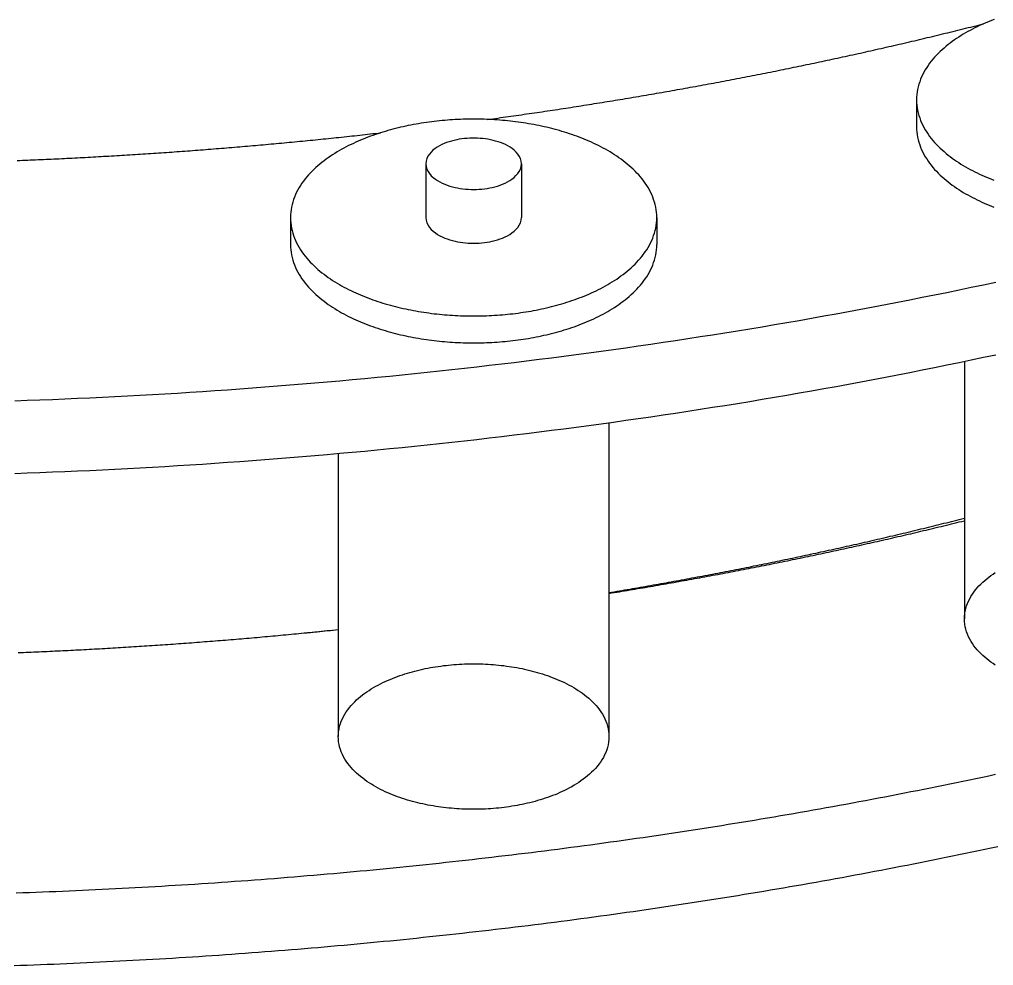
# Model space of a CAD drawing. Header units: millimetres. Extents: x 0 to 841, y 0 to 594.
# Drawn here: x 344.89 to 389.48, y 237.14 to 280.43 of the extents above; entities that cross this region are included whole.
import ezdxf

# ---------------------------------------------------------------- set-up
doc = ezdxf.new("R2010")
doc.units = ezdxf.units.MM
doc.layers.add('FINA', color=7, linetype='CONTINUOUS', lineweight=25)

msp = doc.modelspace()

# ---------------------------------------------------------------- linework, layer by layer
at = {"layer": 'FINA'}
for points in [[(366.318, 275.854), (366.437, 275.87), (366.556, 275.886), (366.676, 275.903), (366.795, 275.919), (366.915, 275.936), (367.034, 275.952), (367.153, 275.969), (367.273, 275.986), (367.392, 276.002), (367.511, 276.019), (367.631, 276.036), (367.75, 276.053), (367.869, 276.07), (367.989, 276.088), (368.108, 276.105), (368.227, 276.122), (368.346, 276.139), (368.466, 276.157), (368.585, 276.174), (368.704, 276.192), (368.823, 276.209), (368.943, 276.227), (369.062, 276.245), (369.181, 276.263), (369.3, 276.28), (369.419, 276.298), (369.538, 276.316), (369.658, 276.335), (369.777, 276.353), (369.896, 276.371), (370.015, 276.389), (370.134, 276.407), (370.253, 276.426), (370.372, 276.444), (370.491, 276.463), (370.61, 276.481), (370.729, 276.5), (370.849, 276.519), (370.968, 276.538), (371.087, 276.557), (371.206, 276.576), (371.325, 276.595), (371.444, 276.614), (371.563, 276.633), (371.682, 276.652), (371.801, 276.671), (371.92, 276.691), (372.038, 276.71), (372.157, 276.729), (372.276, 276.749), (372.395, 276.769), (372.514, 276.788), (372.633, 276.808), (372.752, 276.828), (372.871, 276.848), (372.99, 276.868), (373.108, 276.888), (373.227, 276.908), (373.346, 276.928), (373.465, 276.948), (373.584, 276.969), (373.702, 276.989), (373.821, 277.009), (373.94, 277.03), (374.059, 277.05), (374.177, 277.071), (374.296, 277.092), (374.415, 277.112), (374.534, 277.133), (374.652, 277.154), (374.771, 277.175), (374.89, 277.196), (375.008, 277.217), (375.127, 277.238), (375.246, 277.26), (375.364, 277.281), (375.483, 277.302), (375.601, 277.324), (375.72, 277.345), (375.839, 277.367), (375.957, 277.389), (376.076, 277.41), (376.194, 277.432), (376.313, 277.454), (376.431, 277.476), (376.55, 277.498), (376.668, 277.52), (376.787, 277.542), (376.905, 277.564), (377.023, 277.587), (377.142, 277.609), (377.26, 277.631), (377.379, 277.654), (377.497, 277.676), (377.615, 277.699), (377.734, 277.722), (377.852, 277.744), (377.971, 277.767), (378.089, 277.79), (378.207, 277.813), (378.325, 277.836), (378.444, 277.859), (378.562, 277.882), (378.68, 277.906), (378.798, 277.929), (378.917, 277.952), (379.035, 277.976), (379.153, 277.999), (379.271, 278.023), (379.389, 278.047), (379.508, 278.07), (379.626, 278.094), (379.744, 278.118), (379.862, 278.142), (379.98, 278.166), (380.098, 278.19), (380.216, 278.214), (380.334, 278.239), (380.452, 278.263), (380.57, 278.287), (380.688, 278.312), (380.806, 278.336), (380.924, 278.361), (381.042, 278.385), (381.16, 278.41), (381.278, 278.435), (381.396, 278.46), (381.514, 278.485), (381.632, 278.51), (381.75, 278.535), (381.868, 278.56), (381.986, 278.585), (382.103, 278.61), (382.221, 278.636), (382.339, 278.661), (382.457, 278.687), (382.575, 278.712), (382.692, 278.738), (382.81, 278.764), (382.928, 278.789), (383.046, 278.815), (383.163, 278.841), (383.281, 278.867), (383.399, 278.893), (383.516, 278.919), (383.634, 278.945), (383.751, 278.972), (383.869, 278.998), (383.987, 279.025), (384.104, 279.051), (384.222, 279.078), (384.339, 279.104), (384.457, 279.131), (384.574, 279.158), (384.692, 279.185), (384.809, 279.212), (384.927, 279.239), (385.044, 279.266), (385.162, 279.293), (385.279, 279.32), (385.396, 279.347), (385.514, 279.375), (385.631, 279.402), (385.748, 279.43), (385.866, 279.457), (385.983, 279.485), (386.1, 279.513), (386.218, 279.54), (386.335, 279.568), (386.452, 279.596), (386.569, 279.624), (386.686, 279.652), (386.804, 279.68), (386.921, 279.709), (387.038, 279.737), (387.155, 279.765), (387.272, 279.794), (387.389, 279.822), (387.506, 279.851), (387.623, 279.88), (387.74, 279.908), (387.857, 279.937), (387.974, 279.966), (388.091, 279.995), (388.208, 280.024), (388.325, 280.053), (388.442, 280.082), (388.559, 280.112), (388.676, 280.141), (388.793, 280.17), (388.91, 280.2), (389.027, 280.229)], [(366.318, 275.854), (366.437, 275.87), (366.556, 275.886), (366.676, 275.903), (366.795, 275.919), (366.915, 275.936), (367.034, 275.952), (367.153, 275.969), (367.273, 275.986), (367.392, 276.002), (367.511, 276.019), (367.631, 276.036), (367.75, 276.053), (367.869, 276.07), (367.989, 276.088), (368.108, 276.105), (368.227, 276.122), (368.346, 276.139), (368.466, 276.157), (368.585, 276.174), (368.704, 276.192), (368.823, 276.209), (368.943, 276.227), (369.062, 276.245), (369.181, 276.263), (369.3, 276.28), (369.419, 276.298), (369.538, 276.316), (369.658, 276.335), (369.777, 276.353), (369.896, 276.371), (370.015, 276.389), (370.134, 276.407), (370.253, 276.426), (370.372, 276.444), (370.491, 276.463), (370.61, 276.481), (370.729, 276.5), (370.849, 276.519), (370.968, 276.538), (371.087, 276.557), (371.206, 276.576), (371.325, 276.595), (371.444, 276.614), (371.563, 276.633), (371.682, 276.652), (371.801, 276.671), (371.92, 276.691), (372.038, 276.71), (372.157, 276.729), (372.276, 276.749), (372.395, 276.769), (372.514, 276.788), (372.633, 276.808), (372.752, 276.828), (372.871, 276.848), (372.99, 276.868), (373.108, 276.888), (373.227, 276.908), (373.346, 276.928), (373.465, 276.948), (373.584, 276.969), (373.702, 276.989), (373.821, 277.009), (373.94, 277.03), (374.059, 277.05), (374.177, 277.071), (374.296, 277.092), (374.415, 277.112), (374.534, 277.133), (374.652, 277.154), (374.771, 277.175), (374.89, 277.196), (375.008, 277.217), (375.127, 277.238), (375.246, 277.26), (375.364, 277.281), (375.483, 277.302), (375.601, 277.324), (375.72, 277.345), (375.839, 277.367), (375.957, 277.389), (376.076, 277.41), (376.194, 277.432), (376.313, 277.454), (376.431, 277.476), (376.55, 277.498), (376.668, 277.52), (376.787, 277.542), (376.905, 277.564), (377.023, 277.587), (377.142, 277.609), (377.26, 277.631), (377.379, 277.654), (377.497, 277.676), (377.615, 277.699), (377.734, 277.722), (377.852, 277.744), (377.971, 277.767), (378.089, 277.79), (378.207, 277.813), (378.325, 277.836), (378.444, 277.859), (378.562, 277.882), (378.68, 277.906), (378.798, 277.929), (378.917, 277.952), (379.035, 277.976), (379.153, 277.999), (379.271, 278.023), (379.389, 278.047), (379.508, 278.07), (379.626, 278.094), (379.744, 278.118), (379.862, 278.142), (379.98, 278.166), (380.098, 278.19), (380.216, 278.214), (380.334, 278.239), (380.452, 278.263), (380.57, 278.287), (380.688, 278.312), (380.806, 278.336), (380.924, 278.361), (381.042, 278.385), (381.16, 278.41), (381.278, 278.435), (381.396, 278.46), (381.514, 278.485), (381.632, 278.51), (381.75, 278.535), (381.868, 278.56), (381.986, 278.585), (382.103, 278.61), (382.221, 278.636), (382.339, 278.661), (382.457, 278.687), (382.575, 278.712), (382.692, 278.738), (382.81, 278.764), (382.928, 278.789), (383.046, 278.815), (383.163, 278.841), (383.281, 278.867), (383.399, 278.893), (383.516, 278.919), (383.634, 278.945), (383.751, 278.972), (383.869, 278.998), (383.987, 279.025), (384.104, 279.051), (384.222, 279.078), (384.339, 279.104), (384.457, 279.131), (384.574, 279.158), (384.692, 279.185), (384.809, 279.212), (384.927, 279.239), (385.044, 279.266), (385.162, 279.293), (385.279, 279.32), (385.396, 279.347), (385.514, 279.375), (385.631, 279.402), (385.748, 279.43), (385.866, 279.457), (385.983, 279.485), (386.1, 279.513), (386.218, 279.54), (386.335, 279.568), (386.452, 279.596), (386.569, 279.624), (386.686, 279.652), (386.804, 279.68), (386.921, 279.709), (387.038, 279.737), (387.155, 279.765), (387.272, 279.794), (387.389, 279.822), (387.506, 279.851), (387.623, 279.88), (387.74, 279.908), (387.857, 279.937), (387.974, 279.966), (388.091, 279.995), (388.208, 280.024), (388.325, 280.053), (388.442, 280.082), (388.559, 280.112), (388.676, 280.141), (388.793, 280.17), (388.91, 280.2), (389.027, 280.229)], [(389.509, 280.427), (389.396, 280.383), (389.285, 280.339), (389.173, 280.293), (389.063, 280.245), (388.953, 280.196), (388.843, 280.146), (388.734, 280.094), (388.626, 280.041), (388.519, 279.987), (388.413, 279.93), (388.307, 279.872), (388.202, 279.813), (388.099, 279.752), (387.996, 279.689), (387.894, 279.625), (387.794, 279.558), (387.695, 279.49), (387.597, 279.42), (387.5, 279.348), (387.405, 279.275), (387.311, 279.199), (387.22, 279.121), (387.13, 279.041), (387.041, 278.959), (386.955, 278.875), (386.871, 278.788), (386.79, 278.7), (386.711, 278.609), (386.635, 278.516), (386.561, 278.421), (386.491, 278.323), (386.424, 278.223), (386.361, 278.12), (386.301, 278.016), (386.245, 277.909), (386.194, 277.8), (386.147, 277.689), (386.105, 277.577), (386.068, 277.462), (386.036, 277.346), (386.01, 277.228), (385.989, 277.11), (385.975, 276.99), (385.966, 276.87), (385.963, 276.75)], [(385.963, 276.75), (385.966, 276.63), (385.975, 276.51), (385.989, 276.39), (386.01, 276.272), (386.036, 276.154), (386.068, 276.038), (386.105, 275.924), (386.147, 275.811), (386.194, 275.7), (386.245, 275.591), (386.301, 275.484), (386.36, 275.38), (386.424, 275.278), (386.491, 275.178), (386.561, 275.08), (386.634, 274.985), (386.71, 274.891), (386.789, 274.801), (386.871, 274.712), (386.955, 274.626), (387.041, 274.542), (387.129, 274.46), (387.219, 274.38), (387.311, 274.302), (387.404, 274.226), (387.499, 274.152), (387.596, 274.08), (387.694, 274.011), (387.793, 273.942), (387.893, 273.876), (387.995, 273.812), (388.097, 273.749), (388.201, 273.688), (388.306, 273.628), (388.411, 273.57), (388.518, 273.514), (388.625, 273.459), (388.733, 273.406), (388.841, 273.355), (388.951, 273.304), (389.061, 273.256), (389.171, 273.208), (389.283, 273.162), (389.394, 273.117), (389.506, 273.074)], [(385.963, 276.75), (385.963, 275.52)], [(374.067, 271.364), (374.064, 271.485), (374.055, 271.605), (374.04, 271.724), (374.019, 271.843), (373.993, 271.96), (373.961, 272.076), (373.924, 272.191), (373.882, 272.304), (373.835, 272.415), (373.784, 272.523), (373.728, 272.63), (373.669, 272.735), (373.605, 272.837), (373.538, 272.937), (373.468, 273.035), (373.395, 273.13), (373.318, 273.223), (373.239, 273.314), (373.158, 273.403), (373.074, 273.489), (372.988, 273.573), (372.9, 273.655), (372.81, 273.735), (372.718, 273.813), (372.624, 273.889), (372.529, 273.963), (372.433, 274.034), (372.335, 274.104), (372.235, 274.173), (372.135, 274.239), (372.033, 274.303), (371.931, 274.366), (371.827, 274.427), (371.722, 274.487), (371.617, 274.545), (371.51, 274.601), (371.403, 274.656), (371.295, 274.709), (371.186, 274.76), (371.077, 274.811), (370.967, 274.859), (370.856, 274.907), (370.745, 274.953), (370.633, 274.998), (370.521, 275.041), (370.408, 275.083), (370.295, 275.124), (370.181, 275.163), (370.067, 275.202), (369.952, 275.239), (369.837, 275.275), (369.722, 275.309), (369.607, 275.343), (369.491, 275.375), (369.374, 275.406), (369.258, 275.436), (369.141, 275.465), (369.024, 275.493), (368.906, 275.52), (368.789, 275.546), (368.671, 275.571), (368.553, 275.594), (368.435, 275.617), (368.316, 275.638), (368.198, 275.659), (368.079, 275.679), (367.96, 275.697), (367.841, 275.715), (367.722, 275.731), (367.602, 275.747), (367.483, 275.761), (367.363, 275.775), (367.243, 275.788), (367.124, 275.799), (367.004, 275.81), (366.884, 275.82), (366.764, 275.829), (366.643, 275.837), (366.523, 275.844), (366.403, 275.85), (366.283, 275.855), (366.162, 275.859), (366.042, 275.862), (365.922, 275.865), (365.801, 275.866), (365.681, 275.867), (365.561, 275.866), (365.44, 275.865), (365.32, 275.862), (365.199, 275.859), (365.079, 275.855), (364.959, 275.85), (364.839, 275.844), (364.718, 275.837), (364.598, 275.829), (364.478, 275.82), (364.358, 275.81), (364.238, 275.799), (364.119, 275.788), (363.999, 275.775), (363.879, 275.761), (363.76, 275.747), (363.64, 275.731), (363.521, 275.715), (363.402, 275.697), (363.283, 275.679), (363.164, 275.659), (363.046, 275.638), (362.927, 275.617), (362.809, 275.594), (362.691, 275.571), (362.573, 275.546), (362.455, 275.52), (362.338, 275.493), (362.221, 275.465), (362.104, 275.436), (361.988, 275.406), (361.871, 275.375), (361.755, 275.343), (361.64, 275.309), (361.524, 275.275), (361.41, 275.239), (361.295, 275.202), (361.181, 275.163), (361.067, 275.124), (360.954, 275.083), (360.841, 275.041), (360.729, 274.998), (360.617, 274.953), (360.506, 274.907), (360.395, 274.859), (360.285, 274.811), (360.176, 274.76), (360.067, 274.709), (359.959, 274.656), (359.852, 274.601), (359.745, 274.545), (359.64, 274.487), (359.535, 274.427), (359.431, 274.366), (359.329, 274.303), (359.227, 274.239), (359.126, 274.173), (359.027, 274.104), (358.929, 274.034), (358.833, 273.963), (358.737, 273.889), (358.644, 273.813), (358.552, 273.735), (358.462, 273.655), (358.374, 273.573), (358.288, 273.489), (358.204, 273.403), (358.122, 273.314), (358.043, 273.223), (357.967, 273.13), (357.894, 273.035), (357.823, 272.937), (357.756, 272.837), (357.693, 272.735), (357.633, 272.63), (357.578, 272.523), (357.526, 272.415), (357.48, 272.304), (357.438, 272.191), (357.401, 272.076), (357.369, 271.96), (357.343, 271.843), (357.322, 271.724), (357.307, 271.605), (357.298, 271.485), (357.295, 271.364)], [(344.783, 273.974), (344.903, 273.979), (345.023, 273.984), (345.143, 273.989), (345.263, 273.994), (345.383, 273.999), (345.503, 274.004), (345.623, 274.009), (345.743, 274.014), (345.863, 274.019), (345.983, 274.025), (346.103, 274.03), (346.223, 274.036), (346.343, 274.041), (346.463, 274.047), (346.583, 274.053), (346.703, 274.058), (346.823, 274.064), (346.943, 274.07), (347.063, 274.076), (347.183, 274.082), (347.303, 274.088), (347.423, 274.094), (347.543, 274.1), (347.662, 274.107), (347.782, 274.113), (347.902, 274.119), (348.022, 274.126), (348.142, 274.132), (348.262, 274.139), (348.382, 274.145), (348.502, 274.152), (348.622, 274.159), (348.742, 274.166), (348.862, 274.172), (348.981, 274.179), (349.101, 274.186), (349.221, 274.193), (349.341, 274.2), (349.461, 274.208), (349.581, 274.215), (349.701, 274.222), (349.821, 274.23), (349.94, 274.237), (350.06, 274.244), (350.18, 274.252), (350.3, 274.26), (350.42, 274.267), (350.54, 274.275), (350.66, 274.283), (350.779, 274.291), (350.899, 274.299), (351.019, 274.307), (351.139, 274.315), (351.259, 274.323), (351.378, 274.331), (351.498, 274.339), (351.618, 274.348), (351.738, 274.356), (351.858, 274.364), (351.977, 274.373), (352.097, 274.381), (352.217, 274.39), (352.337, 274.399), (352.457, 274.407), (352.576, 274.416), (352.696, 274.425), (352.816, 274.434), (352.936, 274.443), (353.055, 274.452), (353.175, 274.461), (353.295, 274.47), (353.415, 274.48), (353.534, 274.489), (353.654, 274.498), (353.774, 274.508), (353.893, 274.517), (354.013, 274.527), (354.133, 274.536), (354.253, 274.546), (354.372, 274.556), (354.492, 274.566), (354.612, 274.576), (354.731, 274.585), (354.851, 274.595), (354.971, 274.606), (355.09, 274.616), (355.21, 274.626), (355.33, 274.636), (355.449, 274.646), (355.569, 274.657), (355.689, 274.667), (355.808, 274.678), (355.928, 274.688), (356.047, 274.699), (356.167, 274.71), (356.287, 274.72), (356.406, 274.731), (356.526, 274.742), (356.645, 274.753), (356.765, 274.764), (356.885, 274.775), (357.004, 274.786), (357.124, 274.798), (357.243, 274.809), (357.363, 274.82), (357.482, 274.832), (357.602, 274.843), (357.722, 274.855), (357.841, 274.866), (357.961, 274.878), (358.08, 274.889), (358.2, 274.901), (358.319, 274.913), (358.439, 274.925), (358.558, 274.937), (358.678, 274.949), (358.797, 274.961), (358.917, 274.973), (359.036, 274.985), (359.155, 274.998), (359.275, 275.01), (359.394, 275.022), (359.514, 275.035), (359.633, 275.048), (359.753, 275.06), (359.872, 275.073), (359.992, 275.086), (360.111, 275.098), (360.23, 275.111), (360.35, 275.124), (360.469, 275.137), (360.589, 275.15), (360.708, 275.163), (360.827, 275.176), (360.947, 275.19), (361.066, 275.203), (361.185, 275.216), (361.305, 275.23), (361.424, 275.243)], [(344.783, 273.974), (344.903, 273.979), (345.023, 273.984), (345.143, 273.989), (345.263, 273.994), (345.383, 273.999), (345.503, 274.004), (345.623, 274.009), (345.743, 274.014), (345.863, 274.019), (345.983, 274.025), (346.103, 274.03), (346.223, 274.036), (346.343, 274.041), (346.463, 274.047), (346.583, 274.053), (346.703, 274.058), (346.823, 274.064), (346.943, 274.07), (347.063, 274.076), (347.183, 274.082), (347.303, 274.088), (347.423, 274.094), (347.543, 274.1), (347.662, 274.107), (347.782, 274.113), (347.902, 274.119), (348.022, 274.126), (348.142, 274.132), (348.262, 274.139), (348.382, 274.145), (348.502, 274.152), (348.622, 274.159), (348.742, 274.166), (348.862, 274.172), (348.981, 274.179), (349.101, 274.186), (349.221, 274.193), (349.341, 274.2), (349.461, 274.208), (349.581, 274.215), (349.701, 274.222), (349.821, 274.23), (349.94, 274.237), (350.06, 274.244), (350.18, 274.252), (350.3, 274.26), (350.42, 274.267), (350.54, 274.275), (350.66, 274.283), (350.779, 274.291), (350.899, 274.299), (351.019, 274.307), (351.139, 274.315), (351.259, 274.323), (351.378, 274.331), (351.498, 274.339), (351.618, 274.348), (351.738, 274.356), (351.858, 274.364), (351.977, 274.373), (352.097, 274.381), (352.217, 274.39), (352.337, 274.399), (352.457, 274.407), (352.576, 274.416), (352.696, 274.425), (352.816, 274.434), (352.936, 274.443), (353.055, 274.452), (353.175, 274.461), (353.295, 274.47), (353.415, 274.48), (353.534, 274.489), (353.654, 274.498), (353.774, 274.508), (353.893, 274.517), (354.013, 274.527), (354.133, 274.536), (354.253, 274.546), (354.372, 274.556), (354.492, 274.566), (354.612, 274.576), (354.731, 274.585), (354.851, 274.595), (354.971, 274.606), (355.09, 274.616), (355.21, 274.626), (355.33, 274.636), (355.449, 274.646), (355.569, 274.657), (355.689, 274.667), (355.808, 274.678), (355.928, 274.688), (356.047, 274.699), (356.167, 274.71), (356.287, 274.72), (356.406, 274.731), (356.526, 274.742), (356.645, 274.753), (356.765, 274.764), (356.885, 274.775), (357.004, 274.786), (357.124, 274.798), (357.243, 274.809), (357.363, 274.82), (357.482, 274.832), (357.602, 274.843), (357.722, 274.855), (357.841, 274.866), (357.961, 274.878), (358.08, 274.889), (358.2, 274.901), (358.319, 274.913), (358.439, 274.925), (358.558, 274.937), (358.678, 274.949), (358.797, 274.961), (358.917, 274.973), (359.036, 274.985), (359.155, 274.998), (359.275, 275.01), (359.394, 275.022), (359.514, 275.035), (359.633, 275.048), (359.753, 275.06), (359.872, 275.073), (359.992, 275.086), (360.111, 275.098), (360.23, 275.111), (360.35, 275.124), (360.469, 275.137), (360.589, 275.15), (360.708, 275.163), (360.827, 275.176), (360.947, 275.19), (361.066, 275.203), (361.185, 275.216), (361.305, 275.23), (361.424, 275.243)], [(385.963, 275.52), (385.966, 275.399), (385.975, 275.279), (385.989, 275.16), (386.01, 275.041), (386.036, 274.924), (386.068, 274.808), (386.105, 274.693), (386.147, 274.581), (386.194, 274.47), (386.245, 274.361), (386.301, 274.254), (386.36, 274.15), (386.424, 274.047), (386.491, 273.947), (386.561, 273.85), (386.634, 273.754), (386.71, 273.661), (386.789, 273.57), (386.871, 273.482), (386.955, 273.395), (387.041, 273.311), (387.129, 273.229), (387.219, 273.149), (387.311, 273.072), (387.404, 272.996), (387.499, 272.922), (387.596, 272.85), (387.694, 272.78), (387.793, 272.712), (387.893, 272.646), (387.995, 272.581), (388.097, 272.518), (388.201, 272.457), (388.306, 272.398), (388.411, 272.34), (388.518, 272.284), (388.625, 272.229), (388.733, 272.176), (388.841, 272.124), (388.951, 272.074), (389.061, 272.025), (389.171, 271.978), (389.283, 271.932), (389.394, 271.887), (389.506, 271.844)], [(367.869, 273.825), (367.857, 273.944), (367.824, 274.06), (367.773, 274.168), (367.707, 274.268), (367.629, 274.359), (367.542, 274.442), (367.448, 274.517), (367.349, 274.585), (367.246, 274.646), (367.139, 274.701), (367.03, 274.75), (366.918, 274.794), (366.805, 274.833), (366.69, 274.867), (366.573, 274.897), (366.456, 274.923), (366.338, 274.945), (366.219, 274.963), (366.1, 274.978), (365.981, 274.988), (365.861, 274.996), (365.741, 274.999), (365.621, 274.999), (365.501, 274.996), (365.381, 274.988), (365.262, 274.978), (365.142, 274.963), (365.024, 274.945), (364.906, 274.923), (364.789, 274.897), (364.672, 274.867), (364.557, 274.833), (364.444, 274.794), (364.332, 274.75), (364.223, 274.701), (364.116, 274.646), (364.013, 274.585), (363.913, 274.517), (363.82, 274.442), (363.733, 274.359), (363.655, 274.268), (363.589, 274.168), (363.537, 274.06), (363.505, 273.944), (363.493, 273.825)], [(363.493, 273.825), (363.505, 273.703), (363.539, 273.585), (363.593, 273.475), (363.662, 273.373), (363.743, 273.28), (363.833, 273.197), (363.929, 273.121), (364.032, 273.053), (364.138, 272.992), (364.248, 272.937), (364.361, 272.888), (364.476, 272.845), (364.593, 272.806), (364.711, 272.772), (364.83, 272.743), (364.95, 272.718), (365.071, 272.697), (365.193, 272.68), (365.315, 272.667), (365.438, 272.658), (365.561, 272.652), (365.683, 272.65), (365.806, 272.652), (365.929, 272.658), (366.052, 272.667), (366.174, 272.681), (366.295, 272.698), (366.416, 272.719), (366.537, 272.744), (366.656, 272.774), (366.774, 272.808), (366.891, 272.846), (367.005, 272.89), (367.118, 272.939), (367.228, 272.994)], [(363.493, 273.825), (363.493, 271.364)], [(367.228, 272.994), (367.334, 273.056), (367.435, 273.124), (367.532, 273.199), (367.621, 273.282), (367.701, 273.375), (367.77, 273.476), (367.823, 273.586), (367.857, 273.703), (367.869, 273.825)], [(367.869, 273.825), (367.869, 271.364)], [(357.295, 271.364), (357.298, 271.244), (357.307, 271.124), (357.322, 271.005), (357.343, 270.886), (357.369, 270.769), (357.401, 270.653), (357.438, 270.538), (357.48, 270.425), (357.526, 270.314), (357.578, 270.206), (357.633, 270.099), (357.693, 269.994), (357.756, 269.892), (357.823, 269.792), (357.893, 269.694), (357.967, 269.599), (358.043, 269.506), (358.122, 269.415), (358.203, 269.326), (358.287, 269.24), (358.373, 269.156), (358.461, 269.074), (358.551, 268.994), (358.643, 268.916), (358.736, 268.84), (358.832, 268.767), (358.928, 268.695), (359.026, 268.625), (359.125, 268.557), (359.226, 268.49), (359.327, 268.426), (359.43, 268.363), (359.534, 268.302), (359.638, 268.243), (359.744, 268.185), (359.85, 268.128), (359.957, 268.074), (360.065, 268.021), (360.174, 267.969), (360.283, 267.919), (360.393, 267.87), (360.504, 267.822), (360.615, 267.776), (360.727, 267.732), (360.839, 267.688), (360.952, 267.646), (361.065, 267.605), (361.179, 267.566), (361.293, 267.528), (361.407, 267.491), (361.522, 267.455), (361.637, 267.42), (361.753, 267.386), (361.869, 267.354), (361.985, 267.323), (362.101, 267.293), (362.218, 267.264), (362.335, 267.236), (362.453, 267.209), (362.57, 267.183), (362.688, 267.158), (362.806, 267.135), (362.924, 267.112), (363.042, 267.091), (363.161, 267.07), (363.28, 267.05), (363.399, 267.032), (363.518, 267.014), (363.637, 266.998), (363.756, 266.982), (363.876, 266.967), (363.995, 266.954), (364.115, 266.941), (364.235, 266.929), (364.355, 266.919), (364.474, 266.909), (364.594, 266.9), (364.715, 266.892), (364.835, 266.885), (364.955, 266.879), (365.075, 266.874), (365.195, 266.869), (365.316, 266.866), (365.436, 266.864), (365.556, 266.862), (365.677, 266.862), (365.797, 266.862), (365.917, 266.864), (366.038, 266.866), (366.158, 266.869), (366.278, 266.873), (366.398, 266.878), (366.519, 266.884), (366.639, 266.891), (366.759, 266.899), (366.879, 266.908), (366.999, 266.918), (367.119, 266.929), (367.238, 266.94), (367.358, 266.953), (367.478, 266.966), (367.597, 266.981), (367.716, 266.997), (367.836, 267.013), (367.955, 267.031), (368.074, 267.049), (368.192, 267.069), (368.311, 267.089), (368.429, 267.111), (368.548, 267.133), (368.666, 267.157), (368.783, 267.181), (368.901, 267.207), (369.018, 267.234), (369.135, 267.262), (369.252, 267.291), (369.369, 267.321), (369.485, 267.352), (369.601, 267.384), (369.716, 267.418), (369.832, 267.452), (369.947, 267.488), (370.061, 267.525), (370.175, 267.563), (370.289, 267.603), (370.402, 267.643), (370.515, 267.685), (370.627, 267.728), (370.739, 267.773), (370.85, 267.819), (370.961, 267.866), (371.071, 267.915), (371.18, 267.965), (371.289, 268.017), (371.397, 268.07), (371.504, 268.124), (371.611, 268.181)], [(357.295, 271.364), (357.295, 270.134)], [(363.493, 271.364), (363.505, 271.242), (363.539, 271.124), (363.593, 271.014), (363.662, 270.912), (363.743, 270.82), (363.833, 270.736), (363.929, 270.66), (364.032, 270.593), (364.138, 270.531), (364.248, 270.477), (364.361, 270.428), (364.476, 270.384), (364.593, 270.345), (364.711, 270.312), (364.83, 270.282), (364.95, 270.257), (365.071, 270.236), (365.193, 270.219), (365.315, 270.206), (365.438, 270.197), (365.561, 270.192), (365.683, 270.19), (365.806, 270.192), (365.929, 270.197), (366.052, 270.207), (366.174, 270.22), (366.295, 270.237), (366.416, 270.258), (366.537, 270.283), (366.656, 270.313), (366.774, 270.347), (366.891, 270.386), (367.005, 270.429), (367.118, 270.479), (367.228, 270.534)], [(367.228, 270.534), (367.334, 270.595), (367.435, 270.663), (367.532, 270.738), (367.621, 270.822), (367.701, 270.914), (367.77, 271.015), (367.823, 271.125), (367.857, 271.243), (367.869, 271.364)], [(371.611, 268.181), (371.716, 268.238), (371.821, 268.298), (371.925, 268.359), (372.028, 268.422), (372.13, 268.486), (372.231, 268.553), (372.33, 268.621), (372.428, 268.691), (372.525, 268.763), (372.621, 268.837), (372.714, 268.912), (372.806, 268.99), (372.897, 269.07), (372.985, 269.152), (373.071, 269.237), (373.155, 269.323), (373.237, 269.412), (373.316, 269.503), (373.393, 269.596), (373.466, 269.691), (373.537, 269.789), (373.604, 269.889), (373.668, 269.992), (373.727, 270.096), (373.783, 270.203), (373.835, 270.312), (373.882, 270.423), (373.924, 270.536), (373.961, 270.651), (373.993, 270.767), (374.019, 270.885), (374.04, 271.004), (374.055, 271.123), (374.064, 271.244), (374.067, 271.364)], [(374.067, 271.364), (374.067, 270.134)], [(357.295, 270.134), (357.298, 270.014), (357.307, 269.894), (357.322, 269.774), (357.343, 269.656), (357.369, 269.538), (357.401, 269.422), (357.438, 269.308), (357.48, 269.195), (357.526, 269.084), (357.578, 268.975), (357.633, 268.868), (357.693, 268.764), (357.756, 268.662), (357.823, 268.562), (357.893, 268.464), (357.967, 268.368), (358.043, 268.275), (358.122, 268.185), (358.203, 268.096), (358.287, 268.01), (358.373, 267.926), (358.461, 267.844), (358.551, 267.764), (358.643, 267.686), (358.736, 267.61), (358.832, 267.536), (358.928, 267.464), (359.026, 267.394), (359.125, 267.326), (359.226, 267.26), (359.327, 267.196), (359.43, 267.133), (359.534, 267.072), (359.638, 267.012), (359.744, 266.954), (359.85, 266.898), (359.957, 266.843), (360.065, 266.79), (360.174, 266.738), (360.283, 266.688), (360.393, 266.639), (360.504, 266.592), (360.615, 266.546), (360.727, 266.501), (360.839, 266.458), (360.952, 266.416), (361.065, 266.375), (361.179, 266.335), (361.293, 266.297), (361.407, 266.26), (361.522, 266.224), (361.637, 266.19), (361.753, 266.156), (361.869, 266.124), (361.985, 266.092), (362.101, 266.062), (362.218, 266.033), (362.335, 266.005), (362.453, 265.979), (362.57, 265.953), (362.688, 265.928), (362.806, 265.904), (362.924, 265.882), (363.042, 265.86), (363.161, 265.84), (363.28, 265.82), (363.399, 265.801), (363.518, 265.784), (363.637, 265.767), (363.756, 265.752), (363.876, 265.737), (363.995, 265.723), (364.115, 265.711), (364.235, 265.699), (364.355, 265.688), (364.474, 265.678), (364.594, 265.669), (364.715, 265.662), (364.835, 265.655), (364.955, 265.648), (365.075, 265.643), (365.195, 265.639), (365.316, 265.636), (365.436, 265.633), (365.556, 265.632), (365.677, 265.632), (365.797, 265.632), (365.917, 265.633), (366.038, 265.636), (366.158, 265.639), (366.278, 265.643), (366.398, 265.648), (366.519, 265.654), (366.639, 265.661), (366.759, 265.669), (366.879, 265.678), (366.999, 265.687), (367.119, 265.698), (367.238, 265.71), (367.358, 265.722), (367.478, 265.736), (367.597, 265.751), (367.716, 265.766), (367.836, 265.783), (367.955, 265.8), (368.074, 265.819), (368.192, 265.838), (368.311, 265.859), (368.429, 265.88), (368.548, 265.903), (368.666, 265.926), (368.783, 265.951), (368.901, 265.977), (369.018, 266.003), (369.135, 266.031), (369.252, 266.06), (369.369, 266.09), (369.485, 266.121), (369.601, 266.154), (369.716, 266.187), (369.832, 266.222), (369.947, 266.258), (370.061, 266.295), (370.175, 266.333), (370.289, 266.372), (370.402, 266.413), (370.515, 266.455), (370.627, 266.498), (370.739, 266.543), (370.85, 266.589), (370.961, 266.636), (371.071, 266.685), (371.18, 266.735), (371.289, 266.786), (371.397, 266.84), (371.504, 266.894), (371.611, 266.95)], [(371.611, 266.95), (371.716, 267.008), (371.821, 267.068), (371.925, 267.129), (372.028, 267.191), (372.13, 267.256), (372.231, 267.322), (372.33, 267.39), (372.428, 267.46), (372.525, 267.532), (372.621, 267.606), (372.714, 267.682), (372.806, 267.76), (372.897, 267.84), (372.985, 267.922), (373.071, 268.006), (373.155, 268.093), (373.237, 268.181), (373.316, 268.272), (373.393, 268.365), (373.466, 268.461), (373.537, 268.559), (373.604, 268.659), (373.668, 268.761), (373.727, 268.866), (373.783, 268.973), (373.835, 269.082), (373.882, 269.193), (373.924, 269.306), (373.961, 269.421), (373.993, 269.537), (374.019, 269.655), (374.04, 269.773), (374.055, 269.893), (374.064, 270.013), (374.067, 270.134)], [(344.674, 262.982), (345.247, 263.002), (345.82, 263.023), (346.393, 263.046), (346.966, 263.069), (347.539, 263.094), (348.112, 263.12), (348.684, 263.148), (349.257, 263.176), (349.83, 263.206), (350.402, 263.237), (350.975, 263.269), (351.547, 263.302), (352.12, 263.337), (352.692, 263.373), (353.264, 263.41), (353.836, 263.448), (354.409, 263.488), (354.981, 263.529), (355.552, 263.571), (356.124, 263.614), (356.696, 263.658), (357.268, 263.704), (357.839, 263.751), (358.41, 263.799), (358.982, 263.849), (359.553, 263.899), (360.124, 263.951), (360.695, 264.004), (361.266, 264.059), (361.837, 264.114), (362.407, 264.171), (362.978, 264.229), (363.548, 264.289), (364.118, 264.349), (364.688, 264.411), (365.258, 264.474), (365.828, 264.539), (366.398, 264.604), (366.967, 264.671), (367.537, 264.74), (368.106, 264.809), (368.675, 264.88), (369.244, 264.952), (369.813, 265.025), (370.381, 265.1), (370.95, 265.175), (371.518, 265.252), (372.086, 265.331), (372.654, 265.411), (373.222, 265.491), (373.789, 265.574), (374.356, 265.657), (374.923, 265.742), (375.49, 265.828), (376.057, 265.916), (376.624, 266.004), (377.19, 266.094), (377.756, 266.186), (378.322, 266.278), (378.888, 266.372), (379.453, 266.468), (380.018, 266.564), (380.583, 266.662), (381.148, 266.761), (381.713, 266.862), (382.277, 266.964), (382.841, 267.067), (383.405, 267.172), (383.969, 267.278), (384.532, 267.385), (385.095, 267.494), (385.658, 267.604), (386.22, 267.715), (386.783, 267.828), (387.345, 267.942), (387.906, 268.057), (388.468, 268.174), (389.029, 268.292), (389.59, 268.411)], [(344.674, 259.66), (345.247, 259.68), (345.82, 259.701), (346.393, 259.724), (346.966, 259.747), (347.539, 259.772), (348.112, 259.798), (348.684, 259.826), (349.257, 259.854), (349.83, 259.884), (350.402, 259.915), (350.975, 259.947), (351.547, 259.98), (352.12, 260.015), (352.692, 260.051), (353.264, 260.088), (353.836, 260.126), (354.409, 260.166), (354.981, 260.207), (355.552, 260.249), (356.124, 260.292), (356.696, 260.336), (357.268, 260.382), (357.839, 260.429), (358.41, 260.477), (358.982, 260.527), (359.553, 260.577), (360.124, 260.629), (360.695, 260.682), (361.266, 260.737), (361.837, 260.792), (362.407, 260.849), (362.978, 260.907), (363.548, 260.967), (364.118, 261.027), (364.688, 261.089), (365.258, 261.152), (365.828, 261.217), (366.398, 261.282), (366.967, 261.349), (367.537, 261.418), (368.106, 261.487), (368.675, 261.558), (369.244, 261.63), (369.813, 261.703), (370.381, 261.778), (370.95, 261.853), (371.518, 261.93), (372.086, 262.009), (372.654, 262.089), (373.222, 262.169), (373.789, 262.252), (374.356, 262.335), (374.923, 262.42), (375.49, 262.506), (376.057, 262.594), (376.624, 262.682), (377.19, 262.772), (377.756, 262.864), (378.322, 262.956), (378.888, 263.05), (379.453, 263.146), (380.018, 263.242), (380.583, 263.34), (381.148, 263.439), (381.713, 263.54), (382.277, 263.642), (382.841, 263.745), (383.405, 263.85), (383.969, 263.956), (384.532, 264.063), (385.095, 264.172), (385.658, 264.281), (386.22, 264.393), (386.783, 264.505), (387.345, 264.62), (387.906, 264.735), (388.468, 264.852), (389.029, 264.97), (389.59, 265.089)], [(388.15, 264.786), (388.15, 253.004)], [(371.879, 261.98), (371.879, 247.618)], [(359.483, 260.571), (359.483, 247.618)], [(371.879, 254.207), (371.998, 254.227), (372.117, 254.246), (372.236, 254.266), (372.355, 254.286), (372.473, 254.306), (372.592, 254.327), (372.711, 254.347), (372.83, 254.367), (372.948, 254.387), (373.067, 254.408), (373.186, 254.428), (373.305, 254.449), (373.423, 254.47), (373.542, 254.49), (373.661, 254.511), (373.779, 254.532), (373.898, 254.553), (374.017, 254.574), (374.135, 254.595), (374.254, 254.616), (374.373, 254.637), (374.491, 254.658), (374.61, 254.68), (374.728, 254.701), (374.847, 254.723), (374.966, 254.744), (375.084, 254.766), (375.203, 254.787), (375.321, 254.809), (375.44, 254.831), (375.558, 254.853), (375.677, 254.875), (375.795, 254.897), (375.913, 254.919), (376.032, 254.941), (376.15, 254.963), (376.269, 254.986), (376.387, 255.008), (376.506, 255.031), (376.624, 255.053), (376.742, 255.076), (376.861, 255.098), (376.979, 255.121), (377.097, 255.144), (377.216, 255.167), (377.334, 255.19), (377.452, 255.213), (377.57, 255.236), (377.689, 255.259), (377.807, 255.282), (377.925, 255.305), (378.043, 255.329), (378.161, 255.352), (378.28, 255.376), (378.398, 255.399), (378.516, 255.423), (378.634, 255.447), (378.752, 255.471), (378.87, 255.494), (378.988, 255.518), (379.107, 255.542), (379.225, 255.566), (379.343, 255.591), (379.461, 255.615), (379.579, 255.639), (379.697, 255.663), (379.815, 255.688), (379.933, 255.712), (380.051, 255.737), (380.169, 255.762), (380.286, 255.786), (380.404, 255.811), (380.522, 255.836), (380.64, 255.861), (380.758, 255.886), (380.876, 255.911), (380.994, 255.936), (381.112, 255.962), (381.229, 255.987), (381.347, 256.012), (381.465, 256.038), (381.583, 256.063), (381.7, 256.089), (381.818, 256.114), (381.936, 256.14), (382.054, 256.166), (382.171, 256.192), (382.289, 256.218), (382.407, 256.244), (382.524, 256.27), (382.642, 256.296), (382.759, 256.322), (382.877, 256.349), (382.995, 256.375), (383.112, 256.402), (383.23, 256.428), (383.347, 256.455), (383.465, 256.481), (383.582, 256.508), (383.7, 256.535), (383.817, 256.562), (383.934, 256.589), (384.052, 256.616), (384.169, 256.643), (384.287, 256.67), (384.404, 256.698), (384.521, 256.725), (384.639, 256.752), (384.756, 256.78), (384.873, 256.807), (384.991, 256.835), (385.108, 256.863), (385.225, 256.891), (385.342, 256.919), (385.46, 256.946), (385.577, 256.975), (385.694, 257.003), (385.811, 257.031), (385.928, 257.059), (386.045, 257.087), (386.162, 257.116), (386.279, 257.144), (386.397, 257.173), (386.514, 257.201), (386.631, 257.23), (386.748, 257.259), (386.865, 257.288), (386.982, 257.317), (387.099, 257.346), (387.215, 257.375), (387.332, 257.404), (387.449, 257.433), (387.566, 257.462), (387.683, 257.492), (387.8, 257.521), (387.917, 257.551), (388.033, 257.58), (388.15, 257.61)], [(371.879, 254.168), (371.998, 254.187), (372.117, 254.207), (372.236, 254.226), (372.354, 254.246), (372.473, 254.265), (372.592, 254.285), (372.711, 254.305), (372.829, 254.325), (372.948, 254.345), (373.067, 254.365), (373.185, 254.385), (373.304, 254.405), (373.423, 254.425), (373.541, 254.445), (373.66, 254.466), (373.779, 254.486), (373.897, 254.506), (374.016, 254.527), (374.135, 254.547), (374.253, 254.568), (374.372, 254.589), (374.49, 254.61), (374.609, 254.631), (374.727, 254.651), (374.846, 254.672), (374.965, 254.693), (375.083, 254.715), (375.202, 254.736), (375.32, 254.757), (375.438, 254.778), (375.557, 254.8), (375.675, 254.821), (375.794, 254.843), (375.912, 254.864), (376.031, 254.886), (376.149, 254.908), (376.267, 254.93), (376.386, 254.952), (376.504, 254.973), (376.623, 254.995), (376.741, 255.018), (376.859, 255.04), (376.978, 255.062), (377.096, 255.084), (377.214, 255.107), (377.332, 255.129), (377.451, 255.152), (377.569, 255.174), (377.687, 255.197), (377.805, 255.219), (377.923, 255.242), (378.042, 255.265), (378.16, 255.288), (378.278, 255.311), (378.396, 255.334), (378.514, 255.357), (378.632, 255.38), (378.751, 255.404), (378.869, 255.427), (378.987, 255.45), (379.105, 255.474), (379.223, 255.497), (379.341, 255.521), (379.459, 255.545), (379.577, 255.568), (379.695, 255.592), (379.813, 255.616), (379.931, 255.64), (380.049, 255.664), (380.167, 255.688), (380.285, 255.712), (380.403, 255.737), (380.521, 255.761), (380.638, 255.785), (380.756, 255.81), (380.874, 255.834), (380.992, 255.859), (381.11, 255.883), (381.228, 255.908), (381.345, 255.933), (381.463, 255.958), (381.581, 255.983), (381.699, 256.008), (381.816, 256.033), (381.934, 256.058), (382.052, 256.083), (382.17, 256.109), (382.287, 256.134), (382.405, 256.159), (382.523, 256.185), (382.64, 256.21), (382.758, 256.236), (382.875, 256.262), (382.993, 256.288), (383.111, 256.313), (383.228, 256.339), (383.346, 256.365), (383.463, 256.391), (383.581, 256.418), (383.698, 256.444), (383.816, 256.47), (383.933, 256.496), (384.05, 256.523), (384.168, 256.549), (384.285, 256.576), (384.403, 256.603), (384.52, 256.629), (384.637, 256.656), (384.755, 256.683), (384.872, 256.71), (384.989, 256.737), (385.107, 256.764), (385.224, 256.791), (385.341, 256.818), (385.458, 256.846), (385.576, 256.873), (385.693, 256.9), (385.81, 256.928), (385.927, 256.956), (386.044, 256.983), (386.162, 257.011), (386.279, 257.039), (386.396, 257.067), (386.513, 257.095), (386.63, 257.123), (386.747, 257.151), (386.864, 257.179), (386.981, 257.207), (387.098, 257.235), (387.215, 257.264), (387.332, 257.292), (387.449, 257.321), (387.566, 257.349), (387.683, 257.378), (387.8, 257.407), (387.917, 257.436), (388.033, 257.465), (388.15, 257.494)], [(388.15, 253.004), (388.154, 253.124), (388.166, 253.244), (388.186, 253.363), (388.214, 253.48), (388.249, 253.595), (388.291, 253.708), (388.339, 253.819), (388.393, 253.926), (388.453, 254.031), (388.518, 254.133), (388.587, 254.231), (388.661, 254.326), (388.739, 254.419), (388.82, 254.508), (388.904, 254.594), (388.991, 254.677), (389.081, 254.757), (389.173, 254.835), (389.268, 254.91), (389.364, 254.982), (389.463, 255.051), (389.563, 255.118)], [(389.565, 250.887), (389.465, 250.954), (389.366, 251.024), (389.27, 251.096), (389.175, 251.171), (389.083, 251.248), (388.993, 251.329), (388.905, 251.412), (388.821, 251.498), (388.74, 251.587), (388.662, 251.679), (388.588, 251.775), (388.519, 251.873), (388.454, 251.975), (388.394, 252.08), (388.339, 252.188), (388.291, 252.298), (388.249, 252.411), (388.214, 252.527), (388.187, 252.644), (388.166, 252.763), (388.154, 252.883), (388.15, 253.004)], [(344.828, 251.46), (344.949, 251.465), (345.069, 251.469), (345.189, 251.474), (345.31, 251.479), (345.43, 251.485), (345.55, 251.49), (345.671, 251.495), (345.791, 251.5), (345.911, 251.506), (346.032, 251.511), (346.152, 251.516), (346.272, 251.522), (346.393, 251.528), (346.513, 251.533), (346.633, 251.539), (346.754, 251.545), (346.874, 251.551), (346.994, 251.557), (347.114, 251.562), (347.235, 251.569), (347.355, 251.575), (347.475, 251.581), (347.596, 251.587), (347.716, 251.593), (347.836, 251.6), (347.956, 251.606), (348.077, 251.613), (348.197, 251.619), (348.317, 251.626), (348.438, 251.632), (348.558, 251.639), (348.678, 251.646), (348.798, 251.653), (348.919, 251.66), (349.039, 251.667), (349.159, 251.674), (349.279, 251.681), (349.4, 251.688), (349.52, 251.695), (349.64, 251.702), (349.76, 251.71), (349.88, 251.717), (350.001, 251.725), (350.121, 251.732), (350.241, 251.74), (350.361, 251.748), (350.482, 251.755), (350.602, 251.763), (350.722, 251.771), (350.842, 251.779), (350.962, 251.787), (351.082, 251.795), (351.203, 251.803), (351.323, 251.811), (351.443, 251.819), (351.563, 251.828), (351.683, 251.836), (351.803, 251.844), (351.924, 251.853), (352.044, 251.862), (352.164, 251.87), (352.284, 251.879), (352.404, 251.888), (352.524, 251.896), (352.644, 251.905), (352.765, 251.914), (352.885, 251.923), (353.005, 251.932), (353.125, 251.941), (353.245, 251.951), (353.365, 251.96), (353.485, 251.969), (353.605, 251.978), (353.725, 251.988), (353.845, 251.997), (353.966, 252.007), (354.086, 252.017), (354.206, 252.026), (354.326, 252.036), (354.446, 252.046), (354.566, 252.056), (354.686, 252.066), (354.806, 252.076), (354.926, 252.086), (355.046, 252.096), (355.166, 252.106), (355.286, 252.116), (355.406, 252.127), (355.526, 252.137), (355.646, 252.148), (355.766, 252.158), (355.886, 252.169), (356.006, 252.179), (356.126, 252.19), (356.246, 252.201), (356.366, 252.212), (356.486, 252.222), (356.606, 252.233), (356.726, 252.244), (356.846, 252.256), (356.966, 252.267), (357.085, 252.278), (357.205, 252.289), (357.325, 252.301), (357.445, 252.312), (357.565, 252.323), (357.685, 252.335), (357.805, 252.347), (357.925, 252.358), (358.045, 252.37), (358.165, 252.382), (358.284, 252.394), (358.404, 252.406), (358.524, 252.417), (358.644, 252.43), (358.764, 252.442), (358.884, 252.454), (359.003, 252.466), (359.123, 252.478), (359.243, 252.491), (359.363, 252.503), (359.483, 252.516)], [(357.95, 252.361), (358.078, 252.373), (358.206, 252.386), (358.333, 252.399), (358.461, 252.412), (358.589, 252.425), (358.717, 252.438), (358.844, 252.452), (358.972, 252.465), (359.1, 252.478), (359.227, 252.492), (359.355, 252.505), (359.483, 252.519)], [(359.483, 247.618), (359.487, 247.738), (359.499, 247.858), (359.519, 247.977), (359.547, 248.094), (359.581, 248.21), (359.623, 248.323), (359.672, 248.433), (359.726, 248.541), (359.785, 248.645), (359.85, 248.747), (359.92, 248.845), (359.993, 248.941), (360.071, 249.033), (360.152, 249.122), (360.236, 249.208), (360.324, 249.291), (360.413, 249.372), (360.506, 249.449), (360.6, 249.524), (360.697, 249.596), (360.795, 249.666), (360.895, 249.733), (360.997, 249.797), (361.1, 249.86), (361.205, 249.92), (361.31, 249.977), (361.417, 250.033), (361.525, 250.087), (361.634, 250.138), (361.744, 250.188), (361.854, 250.236), (361.966, 250.282), (362.078, 250.326), (362.191, 250.368), (362.304, 250.409), (362.419, 250.447), (362.533, 250.485), (362.648, 250.52), (362.764, 250.554), (362.88, 250.586), (362.996, 250.617), (363.113, 250.647), (363.231, 250.675), (363.348, 250.701), (363.466, 250.726), (363.584, 250.749), (363.703, 250.772), (363.821, 250.792), (363.94, 250.812), (364.06, 250.83), (364.179, 250.846), (364.298, 250.862), (364.418, 250.876), (364.538, 250.889), (364.658, 250.9), (364.778, 250.91), (364.898, 250.919), (365.018, 250.927), (365.139, 250.933), (365.259, 250.938), (365.38, 250.942), (365.5, 250.944), (365.621, 250.945), (365.741, 250.945), (365.862, 250.944), (365.982, 250.942), (366.103, 250.938), (366.223, 250.933), (366.343, 250.927), (366.464, 250.919), (366.584, 250.91), (366.704, 250.9), (366.824, 250.889), (366.944, 250.876), (367.063, 250.862), (367.183, 250.846), (367.302, 250.83), (367.421, 250.812), (367.54, 250.792), (367.659, 250.772), (367.778, 250.749), (367.896, 250.726), (368.014, 250.701), (368.131, 250.675), (368.249, 250.647), (368.365, 250.617), (368.482, 250.586), (368.598, 250.554), (368.714, 250.52), (368.829, 250.485), (368.943, 250.447), (369.057, 250.409), (369.171, 250.368), (369.284, 250.326), (369.396, 250.282), (369.507, 250.236), (369.618, 250.188), (369.728, 250.138), (369.837, 250.087), (369.945, 250.033), (370.052, 249.977), (370.157, 249.92), (370.262, 249.86), (370.365, 249.797), (370.467, 249.733), (370.567, 249.666), (370.665, 249.596), (370.762, 249.524), (370.856, 249.449), (370.949, 249.372), (371.038, 249.291), (371.126, 249.208), (371.21, 249.122), (371.291, 249.033), (371.368, 248.941), (371.442, 248.845), (371.512, 248.747), (371.576, 248.645), (371.636, 248.541), (371.69, 248.433), (371.739, 248.323), (371.78, 248.21), (371.815, 248.094), (371.843, 247.977), (371.863, 247.858), (371.875, 247.738), (371.879, 247.618)], [(370.064, 245.265), (369.957, 245.209), (369.849, 245.155), (369.74, 245.103), (369.63, 245.053), (369.52, 245.005), (369.408, 244.959), (369.296, 244.915), (369.183, 244.872), (369.069, 244.831), (368.955, 244.792), (368.84, 244.755), (368.725, 244.719), (368.61, 244.685), (368.493, 244.652), (368.377, 244.621), (368.26, 244.592), (368.142, 244.564), (368.025, 244.537), (367.907, 244.512), (367.788, 244.488), (367.67, 244.466), (367.551, 244.445), (367.432, 244.426), (367.313, 244.407), (367.193, 244.391), (367.074, 244.375), (366.954, 244.361), (366.834, 244.348), (366.714, 244.337), (366.594, 244.326), (366.473, 244.317), (366.353, 244.31), (366.232, 244.303), (366.112, 244.298), (365.991, 244.294), (365.871, 244.292), (365.75, 244.29), (365.629, 244.29), (365.509, 244.291), (365.388, 244.294), (365.267, 244.297), (365.147, 244.302), (365.026, 244.309), (364.906, 244.316), (364.786, 244.325), (364.665, 244.335), (364.545, 244.346), (364.425, 244.359), (364.306, 244.373), (364.186, 244.388), (364.066, 244.405), (363.947, 244.423), (363.828, 244.442), (363.709, 244.463), (363.59, 244.485), (363.472, 244.508), (363.354, 244.533), (363.236, 244.56), (363.119, 244.588), (363.002, 244.617), (362.885, 244.648), (362.769, 244.68), (362.653, 244.714), (362.538, 244.75), (362.423, 244.787), (362.309, 244.826), (362.195, 244.866), (362.082, 244.908), (361.97, 244.952), (361.858, 244.998), (361.748, 245.046), (361.638, 245.096), (361.529, 245.147), (361.42, 245.201), (361.313, 245.256), (361.208, 245.314), (361.103, 245.374), (361, 245.437), (360.898, 245.501), (360.798, 245.568), (360.699, 245.638), (360.602, 245.71), (360.508, 245.785), (360.415, 245.862), (360.325, 245.943), (360.238, 246.026), (360.153, 246.112), (360.072, 246.201), (359.994, 246.294), (359.921, 246.389), (359.851, 246.488), (359.786, 246.589), (359.726, 246.694), (359.672, 246.802), (359.624, 246.912), (359.582, 247.025), (359.547, 247.141), (359.519, 247.258), (359.499, 247.377), (359.487, 247.497), (359.483, 247.618)], [(371.879, 247.618), (371.875, 247.493), (371.862, 247.369), (371.84, 247.246), (371.811, 247.125), (371.773, 247.006), (371.729, 246.889), (371.677, 246.776), (371.62, 246.665), (371.556, 246.558), (371.487, 246.454), (371.414, 246.353), (371.336, 246.255), (371.254, 246.161), (371.168, 246.071), (371.08, 245.983), (370.988, 245.898), (370.893, 245.817), (370.796, 245.739), (370.697, 245.663), (370.596, 245.59), (370.492, 245.52), (370.388, 245.452), (370.281, 245.387), (370.173, 245.325), (370.064, 245.265)], [(344.734, 240.468), (345.037, 240.479), (345.341, 240.489), (345.644, 240.501), (345.947, 240.512), (346.251, 240.524), (346.554, 240.536), (346.857, 240.549), (347.16, 240.562), (347.463, 240.575), (347.767, 240.588), (348.07, 240.602), (348.373, 240.617), (348.676, 240.631), (348.979, 240.646), (349.282, 240.661), (349.586, 240.677), (349.889, 240.693), (350.192, 240.709), (350.495, 240.726), (350.798, 240.743), (351.101, 240.76), (351.404, 240.778), (351.707, 240.796), (352.01, 240.814), (352.313, 240.833), (352.615, 240.852), (352.918, 240.871), (353.221, 240.891), (353.524, 240.911), (353.827, 240.932), (354.13, 240.952), (354.432, 240.974), (354.735, 240.995), (355.038, 241.017), (355.341, 241.039), (355.643, 241.061), (355.946, 241.084), (356.249, 241.107), (356.551, 241.131), (356.854, 241.155), (357.156, 241.179), (357.459, 241.204), (357.761, 241.229), (358.064, 241.254), (358.366, 241.279), (358.668, 241.305), (358.971, 241.332), (359.273, 241.358), (359.575, 241.385), (359.878, 241.413), (360.18, 241.44), (360.482, 241.468), (360.784, 241.497), (361.086, 241.525), (361.389, 241.555), (361.691, 241.584), (361.993, 241.614), (362.295, 241.644), (362.597, 241.674), (362.899, 241.705), (363.201, 241.736), (363.502, 241.768), (363.804, 241.8), (364.106, 241.832), (364.408, 241.865), (364.709, 241.898), (365.011, 241.931), (365.313, 241.964), (365.614, 241.998), (365.916, 242.033), (366.217, 242.067), (366.519, 242.103), (366.82, 242.138), (367.122, 242.174), (367.423, 242.21), (367.724, 242.246), (368.026, 242.283), (368.327, 242.32), (368.628, 242.358), (368.929, 242.396), (369.23, 242.434), (369.531, 242.473), (369.832, 242.512), (370.133, 242.551), (370.434, 242.591), (370.735, 242.631), (371.036, 242.671), (371.336, 242.712), (371.637, 242.753), (371.938, 242.794), (372.238, 242.836), (372.539, 242.878), (372.84, 242.921), (373.14, 242.964), (373.44, 243.007), (373.741, 243.051), (374.041, 243.095), (374.341, 243.139), (374.641, 243.184), (374.942, 243.229), (375.242, 243.274), (375.542, 243.32), (375.842, 243.366), (376.142, 243.413), (376.441, 243.46), (376.741, 243.507), (377.041, 243.555), (377.341, 243.603), (377.64, 243.651), (377.94, 243.7), (378.239, 243.749), (378.539, 243.798), (378.838, 243.848), (379.138, 243.898), (379.437, 243.949), (379.736, 244), (380.035, 244.051), (380.334, 244.103), (380.633, 244.155), (380.932, 244.207), (381.231, 244.26), (381.53, 244.313), (381.829, 244.367), (382.127, 244.421), (382.426, 244.475), (382.724, 244.53), (383.023, 244.585), (383.321, 244.64), (383.62, 244.696), (383.918, 244.752), (384.216, 244.809), (384.514, 244.865), (384.812, 244.923), (385.11, 244.98), (385.408, 245.039), (385.706, 245.097), (386.004, 245.156), (386.301, 245.215), (386.599, 245.275), (386.896, 245.334), (387.194, 245.395), (387.491, 245.456), (387.789, 245.517), (388.086, 245.578), (388.383, 245.64), (388.68, 245.702), (388.977, 245.765), (389.274, 245.828), (389.571, 245.891)], [(344.638, 237.143), (344.941, 237.153), (345.243, 237.164), (345.546, 237.175), (345.849, 237.186), (346.151, 237.198), (346.454, 237.21), (346.757, 237.223), (347.059, 237.235), (347.362, 237.248), (347.664, 237.262), (347.967, 237.276), (348.269, 237.29), (348.572, 237.304), (348.874, 237.319), (349.177, 237.334), (349.479, 237.349), (349.782, 237.365), (350.084, 237.381), (350.387, 237.398), (350.689, 237.415), (350.991, 237.432), (351.294, 237.449), (351.596, 237.467), (351.898, 237.485), (352.201, 237.504), (352.503, 237.523), (352.805, 237.542), (353.107, 237.562), (353.41, 237.582), (353.712, 237.602), (354.014, 237.622), (354.316, 237.643), (354.618, 237.665), (354.92, 237.686), (355.222, 237.708), (355.524, 237.731), (355.826, 237.753), (356.128, 237.776), (356.43, 237.8), (356.732, 237.823), (357.034, 237.847), (357.336, 237.872), (357.638, 237.896), (357.94, 237.921), (358.241, 237.947), (358.543, 237.973), (358.845, 237.999), (359.147, 238.025), (359.448, 238.052), (359.75, 238.079), (360.052, 238.106), (360.353, 238.134), (360.655, 238.162), (360.956, 238.191), (361.258, 238.22), (361.559, 238.249), (361.861, 238.279), (362.162, 238.309), (362.463, 238.339), (362.765, 238.369), (363.066, 238.4), (363.367, 238.432), (363.668, 238.463), (363.969, 238.495), (364.271, 238.528), (364.572, 238.56), (364.873, 238.593), (365.174, 238.627), (365.475, 238.661), (365.776, 238.695), (366.077, 238.729), (366.377, 238.764), (366.678, 238.799), (366.979, 238.835), (367.28, 238.871), (367.58, 238.907), (367.881, 238.943), (368.182, 238.98), (368.482, 239.018), (368.783, 239.055), (369.083, 239.093), (369.384, 239.132), (369.684, 239.17), (369.984, 239.209), (370.285, 239.249), (370.585, 239.288), (370.885, 239.329), (371.185, 239.369), (371.485, 239.41), (371.785, 239.451), (372.085, 239.493), (372.385, 239.535), (372.685, 239.577), (372.985, 239.62), (373.285, 239.663), (373.584, 239.706), (373.884, 239.75), (374.184, 239.794), (374.483, 239.838), (374.783, 239.883), (375.082, 239.928), (375.382, 239.974), (375.681, 240.019), (375.98, 240.066), (376.28, 240.112), (376.579, 240.159), (376.878, 240.207), (377.177, 240.254), (377.476, 240.302), (377.775, 240.351), (378.074, 240.4), (378.373, 240.449), (378.672, 240.498), (378.97, 240.548), (379.269, 240.598), (379.568, 240.649), (379.866, 240.7), (380.165, 240.751), (380.463, 240.803), (380.761, 240.855), (381.06, 240.908), (381.358, 240.961), (381.656, 241.014), (381.954, 241.067), (382.252, 241.121), (382.55, 241.176), (382.848, 241.23), (383.146, 241.285), (383.443, 241.341), (383.741, 241.397), (384.039, 241.453), (384.336, 241.509), (384.634, 241.566), (384.931, 241.624), (385.228, 241.681), (385.526, 241.74), (385.823, 241.798), (386.12, 241.857), (386.417, 241.916), (386.714, 241.976), (387.011, 242.036), (387.308, 242.096), (387.604, 242.157), (387.901, 242.218), (388.197, 242.279), (388.494, 242.341), (388.79, 242.403), (389.087, 242.466), (389.383, 242.529), (389.679, 242.593)]]:
    msp.add_lwpolyline(points, dxfattribs=at)

doc.saveas('drawing.dxf')
